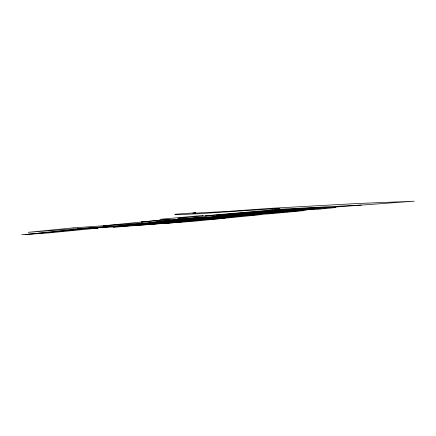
<?xml version="1.0" encoding="UTF-8"?>
<svg xmlns="http://www.w3.org/2000/svg" width="436" height="436" viewBox="0 0 436 436"><rect width="100%" height="100%" fill="white"/><g stroke="black" fill="none" stroke-linecap="round" stroke-linejoin="round"><path stroke-width="0.65" d="M286.447 211.901L312.999 209.209L271.241 212.888L224.355 215.613L185.186 218.736L177.752 218.387L179.834 218.005C228.415 214.452 276.887 209.302 325.588 207.383L323.327 207.928L306.513 209.596M202.854 215.88L203.247 215.417L159.734 219.33L181.632 219.379L157.107 221.81L161.2 221.521M270.685 210.321L279.928 208.348L197.933 213.793L175.55 214.746L174.749 214.272L195.726 212.757L192.875 213.253L228.529 211.324L272.238 208.239L356.544 203.568L414.2 201.203L323.327 207.928L335.813 207.552L315.838 209.482L312.972 209.378M103.354 225.783L153.085 220.905L164.296 220.91L198.195 217.695M153.69 222.267L206.544 217.03M190.074 219.406L234.497 215.013L252.117 214.038L216.207 217.591L167.615 220.889M196.669 218.948L238.972 214.768M200.538 218.649L229.053 215.831M193.181 219.504L113.235 227.347L186.766 221.341M204.577 218.403L244.34 214.468M208.642 218.082L237.157 215.264M221.94 216.877L206.855 218.174M230.268 216.054L246.929 214.408L240.171 214.883M216.142 217.559L244.656 214.735L221.553 216.36L193.039 219.177L272.26 213.602L303.134 210.708L269.573 213.106M152.655 224.055L212.724 218.136M157.385 223.668L215.406 217.951L260.15 214.746L192.543 221.395L133.966 225.603M244.258 215.607L272.609 212.806M167.413 223.21L239.157 216.251M258.423 213.7L322.645 207.563L314.776 207.874L271.813 211.847M294.692 210.343L325.588 207.383M96.411 227.538L21.8 234.797L48.669 232.922L98.078 228.077L90.208 228.617L108.537 226.704L77.194 228.927L80.513 228.72L79.456 229.014L81.663 229.069L25.571 234.541M254.395 212.746L266.963 212.109L308.77 208.245M239.702 214.719L269.394 211.978M169.947 219.352L141.4 221.913L142.746 221.919M216.131 215.34L219.793 215.471L283.841 209.64M223.346 215.58L294.534 209.084M205.171 215.787L272.663 209.907M203.65 219.112L226.834 217.45M229.478 215.509L236.23 215.035M225.314 215.924L232.066 215.449M221.145 216.332L227.903 215.864M236.007 215.291L242.765 214.817M216.981 216.746L223.739 216.272M231.843 215.706L238.601 215.231M212.817 217.161L219.575 216.687M227.679 216.114L234.432 215.64M208.653 217.569L235.396 215.651M200.326 218.392L225.401 216.643M196.156 218.807L202.914 218.332M211.019 217.766L217.777 217.292M191.993 219.215L198.751 218.747M215.406 217.951L170.732 221.074L102.967 227.597L128.762 225.821M203.171 219.755L225.047 218.256M291.395 210.544L305.353 209.7M271.241 212.888L279.492 212.397M361.313 205.034L274.685 209.487M266.963 212.109L285.389 211.117M219.793 215.471L224.355 215.613M73.194 227.886L28.242 232.306L117.611 225.772L158.164 221.951L73.194 227.886"/></g></svg>
